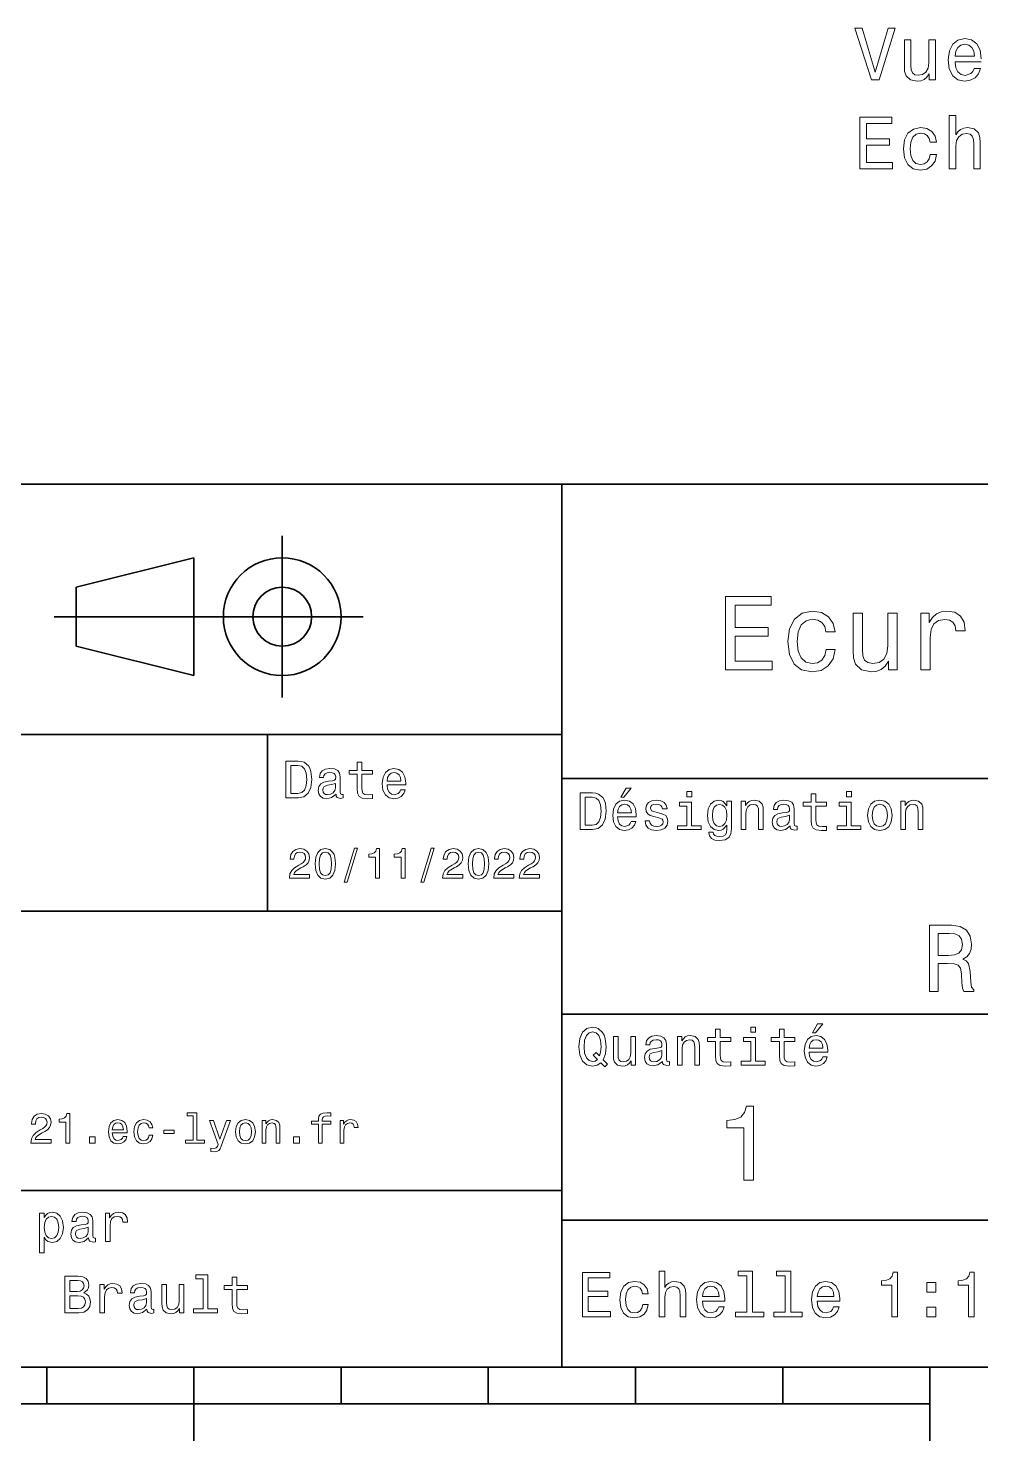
# Model space of a CAD drawing. Extents: x 0 to 420, y 0 to 297.
# Drawn here: x 248.7 to 313.5, y 5 to 101 of the extents above; entities that cross this region are included whole.
import ezdxf

# ---------------------------------------------------------------- set-up
doc = ezdxf.new("R2010")
doc.units = 0

msp = doc.modelspace()

# ---------------------------------------------------------------- linework, layer by layer
at = {"color": 7, "lineweight": 35}
for p, q in [((220, 70), (410, 70)), ((285, 10), (285, 70)), ((250.5, 61), (271.5, 61)), ((220, 53), (285, 53)), ((285, 50), (410, 50)), ((220, 41), (285, 41)), ((285, 34), (410, 34)), ((220, 22), (285, 22)), ((285, 20), (410, 20)), ((10, 10), (410, 10)), ((220, 10), (410, 10)), ((110, 7.5), (310, 7.5))]:
    msp.add_line(p, q, dxfattribs=at)
at = {"color": 7, "lineweight": 35, "ltscale": 0.275}
msp.add_line((266, 55.5), (266, 66.5), dxfattribs=at)
at = {"color": 7, "lineweight": 35, "ltscale": 0.206155}
for p, q in [((252, 63), (260, 65)), ((260, 57), (252, 59))]:
    msp.add_line(p, q, dxfattribs=at)
at = {"color": 7, "lineweight": 35, "ltscale": 0.2}
msp.add_line((260, 65), (260, 57), dxfattribs=at)
at = {"color": 7, "lineweight": 35, "ltscale": 0.1}
msp.add_line((252, 59), (252, 63), dxfattribs=at)
at = {"color": 7, "lineweight": 35, "ltscale": 0.3}
msp.add_line((265, 41), (265, 53), dxfattribs=at)
at = {"color": 7, "lineweight": 35, "ltscale": 0.0625}
for p, q in [((250, 10), (250, 7.5)), ((270, 10), (270, 7.5)), ((280, 10), (280, 7.5)), ((290, 10), (290, 7.5)), ((300, 10), (300, 7.5))]:
    msp.add_line(p, q, dxfattribs=at)
at = {"color": 7, "lineweight": 35, "ltscale": 0.125}
for p, q in [((260, 10), (260, 5)), ((310, 10), (310, 5))]:
    msp.add_line(p, q, dxfattribs=at)
at = {"color": 7, "lineweight": 13}
for points in [[(307.171234, 100.991592), (306.293701, 98.011047), (305.390961, 100.991592), (304.911865, 100.991592), (306.041534, 97.486549), (306.545868, 97.486549), (307.65033, 100.991592)], [(310.373688, 100.194763), (309.929871, 100.194763), (309.929871, 98.631363), (309.879456, 98.26825), (309.733185, 98.006004), (309.506256, 97.84462), (309.208679, 97.794189), (308.971649, 97.834534), (308.820374, 97.955566), (308.734619, 98.162338), (308.714447, 98.454849), (308.714447, 100.194763), (308.27066, 100.194763), (308.27066, 98.414505), (308.285797, 98.056435), (308.381592, 97.758881), (308.674103, 97.486549), (309.143127, 97.390732), (309.395294, 97.426033), (309.612152, 97.516808), (309.798737, 97.673149), (309.950043, 97.900093), (309.950043, 97.486549), (310.373688, 97.486549)], [(311.710144, 99.085251), (311.765625, 99.433235), (311.901764, 99.690437), (312.108551, 99.846779), (312.38089, 99.902252), (312.648163, 99.846779), (312.85495, 99.690437), (312.981018, 99.433235), (313.026428, 99.085251)], [(311.321808, 91.43972), (311.765625, 91.43972), (311.765625, 93.00312), (311.811005, 93.361191), (311.957245, 93.623436), (312.184204, 93.784821), (312.486786, 93.845337), (312.728851, 93.794907), (312.880157, 93.658737), (312.955811, 93.431793), (312.981018, 93.129204), (312.981018, 91.43972), (313.424835, 91.43972), (313.424835, 93.219978), (313.404663, 93.578049), (313.313873, 93.875603), (313.016327, 94.147934), (312.552368, 94.243752), (312.300201, 94.20845), (312.083344, 94.112633), (311.901764, 93.961334), (311.765625, 93.754562), (311.765625, 95.06076), (311.321808, 95.06076)], [(305.234619, 91.43972), (307.453644, 91.43972), (307.453644, 91.86335), (305.698608, 91.86335), (305.698608, 93.048508), (307.261993, 93.048508), (307.261993, 93.467094), (305.698608, 93.467094), (305.698608, 94.51609), (307.4133, 94.51609), (307.4133, 94.93972), (305.234619, 94.93972)], [(310.010559, 93.250237), (310.449341, 93.250237), (310.358551, 93.653694), (310.141693, 93.97142), (309.803802, 94.168106), (309.365021, 94.243752), (308.88089, 94.142891), (308.512726, 93.860466), (308.280731, 93.401535), (308.200043, 92.786263), (308.275696, 92.176033), (308.502655, 91.722137), (308.860718, 91.43972), (309.349915, 91.343903), (309.78363, 91.419548), (310.121521, 91.631363), (310.353516, 91.964218), (310.454376, 92.40802), (310.030731, 92.40802), (309.955078, 92.125603), (309.813873, 91.91378), (309.612152, 91.782661), (309.365021, 91.742317), (309.057404, 91.807877), (308.83548, 92.009605), (308.699341, 92.337418), (308.653931, 92.801392), (308.699341, 93.25528), (308.840546, 93.583092), (309.067474, 93.784821), (309.365021, 93.855423), (309.627289, 93.810036), (309.823975, 93.694046), (309.955078, 93.502403)], [(296.109497, 57.381123), (299.279541, 57.381123), (299.279541, 57.986309), (296.772339, 57.986309), (296.772339, 59.679394), (299.005768, 59.679394), (299.005768, 60.277374), (296.772339, 60.277374), (296.772339, 61.775936), (299.221893, 61.775936), (299.221893, 62.381123), (296.109497, 62.381123)], [(302.932281, 59.967579), (303.559082, 59.967579), (303.429382, 60.543945), (303.119598, 60.997837), (302.636871, 61.278816), (302.010071, 61.386887), (301.318451, 61.242794), (300.792511, 60.839336), (300.46109, 60.183716), (300.345825, 59.304752), (300.453888, 58.432995), (300.778107, 57.78458), (301.289612, 57.381123), (301.988464, 57.244236), (302.608063, 57.352303), (303.09079, 57.6549), (303.42218, 58.130402), (303.566284, 58.764408), (302.96109, 58.764408), (302.853027, 58.36095), (302.651306, 58.058357), (302.363098, 57.871037), (302.010071, 57.8134), (301.570618, 57.907059), (301.253601, 58.195244), (301.059082, 58.663544), (300.994232, 59.326366), (301.059082, 59.974781), (301.260803, 60.443081), (301.585022, 60.731266), (302.010071, 60.83213), (302.384735, 60.767288), (302.66571, 60.601585), (302.853027, 60.327808)], [(307.788177, 61.25), (307.154175, 61.25), (307.154175, 59.016571), (307.082123, 58.497837), (306.873199, 58.123196), (306.548981, 57.892651), (306.123901, 57.820602), (305.785309, 57.878242), (305.569153, 58.051151), (305.446686, 58.346542), (305.417877, 58.764408), (305.417877, 61.25), (304.783875, 61.25), (304.783875, 58.706772), (304.805481, 58.195244), (304.942352, 57.770172), (305.360229, 57.381123), (306.030243, 57.244236), (306.390503, 57.294666), (306.700287, 57.424351), (306.966858, 57.647694), (307.182983, 57.971901), (307.182983, 57.381123), (307.788177, 57.381123)], [(309.380402, 57.381123), (310.014404, 57.381123), (310.014404, 59.592937), (310.079254, 60.12608), (310.273773, 60.507923), (310.59079, 60.738472), (311.015839, 60.817722), (311.332855, 60.767288), (311.570618, 60.623199), (311.714691, 60.378242), (311.765137, 60.046829), (312.406342, 60.046829), (312.319885, 60.630402), (312.082123, 61.048271), (311.685883, 61.30043), (311.145538, 61.386887), (310.778107, 61.32925), (310.46109, 61.185158), (310.180115, 60.940201), (309.956757, 60.608788), (309.956757, 61.25), (309.380402, 61.25)], [(267.080688, 51.190563), (266.248566, 51.190563), (266.248566, 48.690563), (267.080688, 48.690563), (267.473328, 48.769814), (267.765137, 49.011169), (267.945251, 49.40382), (268.010101, 49.940563), (267.952454, 50.488113), (267.880402, 50.70425), (267.779541, 50.877163), (267.487762, 51.111313), (267.296844, 51.168949)], [(267.055481, 50.891571), (267.329254, 50.837536), (267.516571, 50.671829), (267.628235, 50.376442), (267.664276, 49.940563), (267.624634, 49.519093), (267.51297, 49.223705), (267.322052, 49.047192), (267.055481, 48.989555), (266.583588, 48.989555), (266.583588, 50.891571)], [(271.100861, 50.289986), (271.100861, 49.320965), (271.122467, 49.007565), (271.223328, 48.791428), (271.425079, 48.665348), (271.767303, 48.62212), (272.141937, 48.640129), (272.141937, 48.913906), (271.868164, 48.892292), (271.619598, 48.921112), (271.486298, 49.011169), (271.42868, 49.162464), (271.417877, 49.375), (271.417877, 50.289986), (272.141937, 50.289986), (272.141937, 50.560158), (271.417877, 50.560158), (271.417877, 51.125721), (271.100861, 51.125721), (271.100861, 50.560158), (270.553314, 50.560158), (270.553314, 50.289986)], [(269.656342, 48.942726), (269.656342, 48.931919), (269.674347, 48.809441), (269.728394, 48.722984), (269.955322, 48.654541), (270.131836, 48.683357), (270.131836, 48.928314), (270.056183, 48.917507), (269.955322, 48.96434), (269.937317, 49.108429), (269.937317, 50.109871), (269.894104, 50.365635), (269.768005, 50.54575), (269.548279, 50.65382), (269.238464, 50.693443), (268.935883, 50.650219), (268.712524, 50.52774), (268.572052, 50.336815), (268.525208, 50.084656), (268.525208, 50.063042), (268.809784, 50.063042), (268.835022, 50.21434), (268.914276, 50.322407), (269.043945, 50.387249), (269.227661, 50.412464), (269.404175, 50.394455), (269.530273, 50.34042), (269.605896, 50.246758), (269.631134, 50.117077), (269.61673, 49.965778), (269.559082, 49.890129), (269.414978, 49.854107), (269.144806, 49.825291), (268.835022, 49.760448), (268.615265, 49.645176), (268.485596, 49.465057), (268.445953, 49.19849), (268.481995, 48.960735), (268.593658, 48.784222), (268.773773, 48.67255), (269.022339, 48.632927), (269.357361, 48.708576)], [(273.121765, 49.565922), (274.389771, 49.565922), (274.393372, 49.713619), (274.335724, 50.127884), (274.177246, 50.437683), (273.925079, 50.625), (273.590057, 50.693443), (273.262238, 50.621399), (273.010101, 50.41967), (272.847992, 50.091862), (272.790344, 49.659584), (272.844391, 49.216499), (273.00647, 48.892292), (273.255035, 48.690563), (273.579254, 48.62212), (273.860229, 48.668949), (274.09079, 48.791428), (274.260101, 48.98595), (274.357361, 49.245319), (274.043945, 49.245319), (273.979095, 49.101227), (273.885437, 48.993156), (273.618866, 48.9067), (273.413544, 48.946327), (273.258636, 49.072407), (273.157776, 49.27774), (273.121765, 49.555115)], [(273.121765, 49.832493), (273.161377, 50.081055), (273.258636, 50.264771), (273.406342, 50.376442), (273.600861, 50.416069), (273.791779, 50.376442), (273.939484, 50.264771), (274.029541, 50.081055), (274.061951, 49.832493)], [(269.620331, 49.367798), (269.577087, 49.180477), (269.461823, 49.036385), (269.28891, 48.942726), (269.076355, 48.910305), (268.939484, 48.928314), (268.842224, 48.98595), (268.780975, 49.086815), (268.76297, 49.227306), (268.777374, 49.353386), (268.835022, 49.443443), (269.065552, 49.544312), (269.357361, 49.587536), (269.620331, 49.673992)], [(287.080688, 49.030979), (286.248566, 49.030979), (286.248566, 46.530979), (287.080688, 46.530979), (287.473328, 46.610229), (287.765137, 46.851585), (287.945251, 47.244236), (288.010101, 47.780979), (287.952454, 48.328529), (287.880402, 48.544666), (287.779541, 48.717579), (287.487762, 48.951729), (287.296844, 49.009365)], [(289.004333, 48.728386), (289.216858, 48.728386), (289.71759, 49.340778), (289.364563, 49.340778)], [(293.824219, 49.117435), (293.489197, 49.117435), (293.489197, 48.757202), (293.824219, 48.757202)], [(301.943817, 48.130402), (301.943817, 47.161381), (301.965424, 46.84798), (302.066284, 46.631844), (302.268005, 46.505764), (302.610229, 46.462536), (302.984863, 46.480545), (302.984863, 46.754322), (302.71109, 46.732708), (302.462524, 46.761528), (302.329254, 46.851585), (302.271606, 47.00288), (302.260803, 47.215416), (302.260803, 48.130402), (302.984863, 48.130402), (302.984863, 48.400574), (302.260803, 48.400574), (302.260803, 48.966137), (301.943817, 48.966137), (301.943817, 48.400574), (301.39624, 48.400574), (301.39624, 48.130402)], [(304.667145, 49.117435), (304.332123, 49.117435), (304.332123, 48.757202), (304.667145, 48.757202)], [(287.055481, 48.731987), (287.329254, 48.677952), (287.516571, 48.512245), (287.628235, 48.216858), (287.664276, 47.780979), (287.624634, 47.359509), (287.51297, 47.064121), (287.322052, 46.887608), (287.055481, 46.829971), (286.583588, 46.829971), (286.583588, 48.731987)], [(288.784576, 47.406338), (290.052582, 47.406338), (290.056183, 47.554035), (289.998566, 47.9683), (289.840057, 48.278099), (289.587891, 48.465416), (289.252869, 48.533859), (288.925079, 48.461815), (288.672913, 48.260086), (288.510803, 47.932278), (288.453156, 47.5), (288.507202, 47.056915), (288.669312, 46.732708), (288.917877, 46.530979), (289.242065, 46.462536), (289.523041, 46.509365), (289.753601, 46.631844), (289.922913, 46.826366), (290.020172, 47.085735), (289.706787, 47.085735), (289.641937, 46.941643), (289.548279, 46.833572), (289.281708, 46.747116), (289.076355, 46.786743), (288.921478, 46.912823), (288.820618, 47.118156), (288.784576, 47.395531)], [(288.784576, 47.672909), (288.824219, 47.921471), (288.921478, 48.105186), (289.069153, 48.216858), (289.263702, 48.256485), (289.45462, 48.216858), (289.602295, 48.105186), (289.692352, 47.921471), (289.724792, 47.672909)], [(291.623199, 47.658501), (291.317017, 47.730545), (291.090057, 47.8134), (291.014404, 47.982708), (291.036011, 48.101585), (291.111664, 48.188038), (291.234161, 48.242073), (291.410675, 48.263687), (291.579956, 48.242073), (291.713257, 48.177231), (291.799713, 48.079971), (291.835724, 47.950287), (292.145538, 47.950287), (292.145538, 47.957493), (292.091492, 48.191643), (291.943817, 48.375359), (291.713257, 48.490635), (291.410675, 48.533859), (291.104462, 48.490635), (290.881134, 48.371758), (290.740631, 48.195244), (290.697418, 47.971901), (290.729828, 47.755764), (290.830688, 47.604465), (290.996399, 47.496399), (291.237762, 47.42075), (291.59079, 47.334293), (291.806915, 47.244236), (291.864563, 47.172188), (291.886169, 47.064121), (291.85376, 46.930836), (291.767303, 46.829971), (291.626801, 46.765129), (291.439484, 46.743515), (291.241364, 46.765129), (291.09726, 46.840778), (291, 46.963257), (290.960388, 47.132565), (290.654175, 47.132565), (290.70462, 46.844379), (290.852295, 46.635445), (291.086456, 46.509365), (291.410675, 46.462536), (291.749268, 46.509365), (291.997833, 46.635445), (292.149139, 46.837173), (292.203156, 47.100143), (292.163544, 47.327087), (292.05188, 47.481987), (291.868164, 47.582851)], [(293.813416, 46.79755), (293.813416, 48.400574), (292.999268, 48.400574), (292.999268, 48.130402), (293.496399, 48.130402), (293.496399, 46.79755), (292.847992, 46.79755), (292.847992, 46.530979), (294.469025, 46.530979), (294.469025, 46.79755)], [(296.518738, 46.617435), (296.518738, 48.465416), (296.216125, 48.465416), (296.216125, 48.152016), (295.96759, 48.4366), (295.816284, 48.508644), (295.646973, 48.533859), (295.34079, 48.461815), (295.103027, 48.260086), (294.94812, 47.935879), (294.894104, 47.5), (294.94812, 47.060516), (295.103027, 46.736309), (295.34079, 46.530979), (295.646973, 46.462536), (295.819885, 46.487751), (295.963989, 46.552593), (296.216125, 46.826366), (296.216125, 46.552593), (296.187317, 46.336456), (296.108063, 46.181557), (295.956787, 46.091499), (295.729828, 46.059078), (295.531708, 46.080692), (295.391205, 46.134727), (295.30835, 46.228386), (295.283142, 46.354465), (294.976959, 46.354465), (294.976959, 46.340057), (295.023773, 46.109509), (295.167877, 45.9366), (295.398407, 45.824928), (295.711823, 45.785301), (296.086456, 45.839336), (296.335022, 45.990635), (296.475494, 46.253601)], [(295.221893, 47.5), (295.254333, 47.820606), (295.351593, 48.058357), (295.502869, 48.198845), (295.70462, 48.249279), (295.917145, 48.198845), (296.075653, 48.058357), (296.172913, 47.820606), (296.208923, 47.5), (296.172913, 47.172188), (296.075653, 46.938038), (295.917145, 46.793949), (295.70462, 46.747116), (295.502869, 46.793949), (295.351593, 46.938038), (295.254333, 47.175793)], [(297.181549, 46.530979), (297.498566, 46.530979), (297.498566, 47.647694), (297.530975, 47.903458), (297.635437, 48.090778), (297.797546, 48.206051), (298.013702, 48.249279), (298.186584, 48.213257), (298.294678, 48.115993), (298.348694, 47.953888), (298.366699, 47.737751), (298.366699, 46.530979), (298.683716, 46.530979), (298.683716, 47.802593), (298.669312, 48.058357), (298.604462, 48.270893), (298.391937, 48.465416), (298.060516, 48.533859), (297.876801, 48.508644), (297.721893, 48.440201), (297.588623, 48.324928), (297.484161, 48.170029), (297.484161, 48.465416), (297.181549, 48.465416)], [(300.499268, 46.783142), (300.499268, 46.772335), (300.517303, 46.649857), (300.57132, 46.5634), (300.798279, 46.494957), (300.974792, 46.523773), (300.974792, 46.76873), (300.899139, 46.757923), (300.798279, 46.804756), (300.780273, 46.948845), (300.780273, 47.950287), (300.73703, 48.206051), (300.610962, 48.386166), (300.391205, 48.494236), (300.081421, 48.533859), (299.778809, 48.490635), (299.555481, 48.368156), (299.414978, 48.177231), (299.368164, 47.925072), (299.368164, 47.903458), (299.65274, 47.903458), (299.677948, 48.054756), (299.757202, 48.162823), (299.886902, 48.227665), (300.070618, 48.25288), (300.247131, 48.234871), (300.373199, 48.180836), (300.448853, 48.087173), (300.47406, 47.957493), (300.459656, 47.806194), (300.402008, 47.730545), (300.257935, 47.694523), (299.987762, 47.665707), (299.677948, 47.600864), (299.458221, 47.485592), (299.328522, 47.305473), (299.28891, 47.038906), (299.324921, 46.801151), (299.436584, 46.624638), (299.616699, 46.512966), (299.865265, 46.473343), (300.200287, 46.548992)], [(304.656342, 46.79755), (304.656342, 48.400574), (303.842224, 48.400574), (303.842224, 48.130402), (304.339325, 48.130402), (304.339325, 46.79755), (303.690918, 46.79755), (303.690918, 46.530979), (305.311951, 46.530979), (305.311951, 46.79755)], [(305.762238, 47.496399), (305.819885, 47.056915), (305.985596, 46.732708), (306.248566, 46.530979), (306.601593, 46.462536), (306.951019, 46.530979), (307.213989, 46.729107), (307.3797, 47.053314), (307.440918, 47.496399), (307.3797, 47.935879), (307.213989, 48.263687), (306.951019, 48.461815), (306.601593, 48.533859), (306.248566, 48.461815), (305.985596, 48.260086), (305.819885, 47.935879)], [(306.086456, 47.5), (306.118866, 47.824207), (306.219727, 48.058357), (306.381836, 48.20245), (306.601593, 48.25288), (306.817719, 48.20245), (306.979828, 48.061958), (307.080688, 47.824207), (307.11673, 47.5), (307.080688, 47.172188), (306.979828, 46.934437), (306.817719, 46.790344), (306.601593, 46.743515), (306.381836, 46.790344), (306.219727, 46.934437), (306.118866, 47.172188)], [(308.024506, 46.530979), (308.341492, 46.530979), (308.341492, 47.647694), (308.373932, 47.903458), (308.478394, 48.090778), (308.640503, 48.206051), (308.856628, 48.249279), (309.029541, 48.213257), (309.137604, 48.115993), (309.19165, 47.953888), (309.209656, 47.737751), (309.209656, 46.530979), (309.526672, 46.530979), (309.526672, 47.802593), (309.512238, 48.058357), (309.447418, 48.270893), (309.234863, 48.465416), (308.903473, 48.533859), (308.719727, 48.508644), (308.56485, 48.440201), (308.431549, 48.324928), (308.327087, 48.170029), (308.327087, 48.465416), (308.024506, 48.465416)], [(300.463257, 47.208214), (300.420044, 47.020893), (300.304749, 46.876801), (300.131836, 46.783142), (299.919312, 46.750721), (299.78241, 46.76873), (299.68515, 46.826366), (299.623932, 46.927231), (299.605896, 47.067722), (299.620331, 47.193802), (299.677948, 47.283859), (299.908508, 47.384727), (300.200287, 47.427952), (300.463257, 47.514408)], [(266.489929, 43.224785), (267.864563, 43.224785), (267.864563, 43.472622), (266.778107, 43.472622), (266.838623, 43.60807), (266.942383, 43.720463), (267.262238, 43.925072), (267.432281, 44.011528), (267.622498, 44.135448), (267.757935, 44.279541), (267.835754, 44.44957), (267.864563, 44.642651), (267.815552, 44.884727), (267.680115, 45.074928), (267.472626, 45.195965), (267.20462, 45.239193), (266.927948, 45.190201), (266.71759, 45.054756), (266.582123, 44.838619), (266.536041, 44.553314), (266.536041, 44.51297), (266.798279, 44.51297), (266.798279, 44.536022), (266.824219, 44.731991), (266.902008, 44.876083), (267.02594, 44.9683), (267.190216, 45), (267.357361, 44.971184), (267.481262, 44.899136), (267.561951, 44.786743), (267.59079, 44.645535), (267.570618, 44.51297), (267.515869, 44.400578), (267.423645, 44.302593), (267.296844, 44.216141), (267.126801, 44.12392), (266.844391, 43.945248), (266.645538, 43.755043), (266.527374, 43.524498), (266.489929, 43.233429)], [(268.233429, 44.201729), (268.276672, 43.749279), (268.412109, 43.426514), (268.628235, 43.230549), (268.927948, 43.167149), (269.224792, 43.230549), (269.440918, 43.426514), (269.573486, 43.749279), (269.619598, 44.201729), (269.573486, 44.651299), (269.518738, 44.829971), (269.440918, 44.976948), (269.224792, 45.172913), (268.927948, 45.239193), (268.628235, 45.172913), (268.412109, 44.974064), (268.276672, 44.651299)], [(270.213257, 42.956772), (270.412109, 42.956772), (271.109528, 45.279541), (270.907776, 45.279541)], [(272.345825, 43.224785), (272.608063, 43.224785), (272.608063, 45.239193), (272.412109, 45.239193), (272.360229, 45.0634), (272.2565, 44.945248), (272.097992, 44.876083), (271.878967, 44.853027), (271.878967, 44.648415), (272.345825, 44.648415)], [(274.080688, 43.224785), (274.342957, 43.224785), (274.342957, 45.239193), (274.146973, 45.239193), (274.095093, 45.0634), (273.991364, 44.945248), (273.832855, 44.876083), (273.613831, 44.853027), (273.613831, 44.648415), (274.080688, 44.648415)], [(275.417877, 42.956772), (275.61673, 42.956772), (276.314117, 45.279541), (276.112396, 45.279541)], [(276.899139, 43.224785), (278.273773, 43.224785), (278.273773, 43.472622), (277.187317, 43.472622), (277.247833, 43.60807), (277.351593, 43.720463), (277.671478, 43.925072), (277.841492, 44.011528), (278.031708, 44.135448), (278.167145, 44.279541), (278.244965, 44.44957), (278.273773, 44.642651), (278.224792, 44.884727), (278.089355, 45.074928), (277.881836, 45.195965), (277.613831, 45.239193), (277.337189, 45.190201), (277.126801, 45.054756), (276.991364, 44.838619), (276.945251, 44.553314), (276.945251, 44.51297), (277.207489, 44.51297), (277.207489, 44.536022), (277.233429, 44.731991), (277.311249, 44.876083), (277.43515, 44.9683), (277.599426, 45), (277.766571, 44.971184), (277.890503, 44.899136), (277.971191, 44.786743), (278, 44.645535), (277.979828, 44.51297), (277.925079, 44.400578), (277.832855, 44.302593), (277.706055, 44.216141), (277.536041, 44.12392), (277.253601, 43.945248), (277.054749, 43.755043), (276.936615, 43.524498), (276.899139, 43.233429)], [(278.64267, 44.201729), (278.685883, 43.749279), (278.82132, 43.426514), (279.037476, 43.230549), (279.337189, 43.167149), (279.634003, 43.230549), (279.850159, 43.426514), (279.982727, 43.749279), (280.028809, 44.201729), (279.982727, 44.651299), (279.927948, 44.829971), (279.850159, 44.976948), (279.634003, 45.172913), (279.337189, 45.239193), (279.037476, 45.172913), (278.82132, 44.974064), (278.685883, 44.651299)], [(280.368866, 43.224785), (281.74353, 43.224785), (281.74353, 43.472622), (280.657074, 43.472622), (280.71759, 43.60807), (280.82132, 43.720463), (281.141205, 43.925072), (281.311249, 44.011528), (281.501434, 44.135448), (281.636902, 44.279541), (281.714691, 44.44957), (281.74353, 44.642651), (281.694519, 44.884727), (281.559082, 45.074928), (281.351593, 45.195965), (281.083588, 45.239193), (280.806915, 45.190201), (280.596558, 45.054756), (280.46109, 44.838619), (280.414978, 44.553314), (280.414978, 44.51297), (280.677246, 44.51297), (280.677246, 44.536022), (280.703186, 44.731991), (280.780975, 44.876083), (280.904907, 44.9683), (281.069153, 45), (281.236328, 44.971184), (281.360229, 44.899136), (281.440918, 44.786743), (281.469757, 44.645535), (281.449585, 44.51297), (281.394806, 44.400578), (281.302612, 44.302593), (281.175781, 44.216141), (281.005768, 44.12392), (280.723358, 43.945248), (280.524506, 43.755043), (280.406342, 43.524498), (280.368866, 43.233429)], [(282.10376, 43.224785), (283.478394, 43.224785), (283.478394, 43.472622), (282.391937, 43.472622), (282.452454, 43.60807), (282.556213, 43.720463), (282.876099, 43.925072), (283.046112, 44.011528), (283.236328, 44.135448), (283.371765, 44.279541), (283.449585, 44.44957), (283.478394, 44.642651), (283.429382, 44.884727), (283.293945, 45.074928), (283.086456, 45.195965), (282.818451, 45.239193), (282.541779, 45.190201), (282.331421, 45.054756), (282.195984, 44.838619), (282.149872, 44.553314), (282.149872, 44.51297), (282.412109, 44.51297), (282.412109, 44.536022), (282.438049, 44.731991), (282.515869, 44.876083), (282.639771, 44.9683), (282.804047, 45), (282.971191, 44.971184), (283.095093, 44.899136), (283.175781, 44.786743), (283.20462, 44.645535), (283.184448, 44.51297), (283.1297, 44.400578), (283.037476, 44.302593), (282.910675, 44.216141), (282.740631, 44.12392), (282.458221, 43.945248), (282.259369, 43.755043), (282.141205, 43.524498), (282.10376, 43.233429)], [(268.510101, 44.201729), (268.533142, 44.550434), (268.605194, 44.801155), (268.734863, 44.948128), (268.927948, 45), (269.118164, 44.948128), (269.247833, 44.801155), (269.319885, 44.550434), (269.342957, 44.201729), (269.319885, 43.850143), (269.247833, 43.599426), (269.118164, 43.45245), (268.927948, 43.403458), (268.734863, 43.45245), (268.605194, 43.599426), (268.533142, 43.850143)], [(278.919312, 44.201729), (278.942383, 44.550434), (279.014404, 44.801155), (279.144104, 44.948128), (279.337189, 45), (279.527374, 44.948128), (279.657074, 44.801155), (279.729126, 44.550434), (279.752167, 44.201729), (279.729126, 43.850143), (279.657074, 43.599426), (279.527374, 43.45245), (279.337189, 43.403458), (279.144104, 43.45245), (279.014404, 43.599426), (278.942383, 43.850143)], [(309.971191, 35.530258), (310.574219, 35.530258), (310.574219, 37.430115), (311.190216, 37.430115), (311.644104, 37.41066), (311.929413, 37.319885), (312.085022, 37.105907), (312.149872, 36.723343), (312.182281, 36.139767), (312.221191, 35.757202), (312.299011, 35.530258), (312.979828, 35.530258), (312.979828, 35.653458), (312.830688, 35.835014), (312.778839, 36.172188), (312.733429, 36.898415), (312.623199, 37.4366), (312.47406, 37.605186), (312.240631, 37.728386), (312.5, 37.890488), (312.681549, 38.117435), (312.798279, 38.402737), (312.837189, 38.746395), (312.746399, 39.291065), (312.48703, 39.699566), (312.059082, 39.945965), (311.475525, 40.030258), (309.971191, 40.030258)], [(311.306915, 39.479107), (311.702454, 39.440201), (311.981262, 39.317001), (312.156342, 39.090057), (312.214691, 38.733429), (312.149872, 38.357346), (311.974792, 38.130402), (311.676514, 38.013687), (311.268005, 37.981266), (310.574219, 37.981266), (310.574219, 39.479107)], [(287.642639, 30.685879), (287.916412, 30.401297), (288.107361, 30.592218), (287.811951, 30.894812), (287.963257, 31.305475), (288.010101, 31.780979), (287.94165, 32.339336), (287.862396, 32.56628), (287.757935, 32.753601), (287.462524, 33.009365), (287.28241, 33.074207), (287.08429, 33.099422), (286.702454, 33.009365), (286.410675, 32.757202), (286.223358, 32.342937), (286.158508, 31.780979), (286.223358, 31.219019), (286.407074, 30.804754), (286.698853, 30.54899), (287.08429, 30.462536), (287.397705, 30.520172)], [(287.41571, 30.916426), (287.260803, 30.801151), (287.08429, 30.765129), (286.850159, 30.829971), (286.666412, 31.024494), (286.543945, 31.341497), (286.504333, 31.780979), (286.543945, 32.216858), (286.662811, 32.537464), (286.846527, 32.731987), (287.08429, 32.80043), (287.318451, 32.731987), (287.502167, 32.533859), (287.621033, 32.213257), (287.664276, 31.780979), (287.631836, 31.40634), (287.563416, 31.150576), (287.329254, 31.395533), (287.134735, 31.211815)], [(295.438049, 32.130402), (295.438049, 31.161383), (295.459656, 30.847982), (295.560516, 30.631844), (295.762238, 30.505762), (296.104462, 30.462536), (296.479095, 30.480547), (296.479095, 30.754322), (296.205322, 30.732708), (295.956787, 30.761526), (295.823486, 30.851583), (295.765839, 31.002882), (295.755035, 31.215418), (295.755035, 32.130402), (296.479095, 32.130402), (296.479095, 32.400574), (295.755035, 32.400574), (295.755035, 32.966137), (295.438049, 32.966137), (295.438049, 32.400574), (294.890503, 32.400574), (294.890503, 32.130402)], [(298.161377, 33.117435), (297.826355, 33.117435), (297.826355, 32.757202), (298.161377, 32.757202)], [(299.775208, 32.130402), (299.775208, 31.161383), (299.796814, 30.847982), (299.897705, 30.631844), (300.099426, 30.505762), (300.44165, 30.462536), (300.816284, 30.480547), (300.816284, 30.754322), (300.542511, 30.732708), (300.293945, 30.761526), (300.160675, 30.851583), (300.103027, 31.002882), (300.092224, 31.215418), (300.092224, 32.130402), (300.816284, 32.130402), (300.816284, 32.400574), (300.092224, 32.400574), (300.092224, 32.966137), (299.775208, 32.966137), (299.775208, 32.400574), (299.227661, 32.400574), (299.227661, 32.130402)], [(302.015839, 32.728386), (302.228394, 32.728386), (302.729095, 33.340778), (302.376068, 33.340778)], [(289.998566, 32.465416), (289.681549, 32.465416), (289.681549, 31.348703), (289.645538, 31.089336), (289.541077, 30.902016), (289.378967, 30.786743), (289.166412, 30.750719), (288.997131, 30.779539), (288.889038, 30.865993), (288.82782, 31.013687), (288.813416, 31.222622), (288.813416, 32.465416), (288.496399, 32.465416), (288.496399, 31.193804), (288.507202, 30.93804), (288.575653, 30.725504), (288.784576, 30.530979), (289.119598, 30.462536), (289.299713, 30.487751), (289.45462, 30.552593), (289.587891, 30.664265), (289.695953, 30.826368), (289.695953, 30.530979), (289.998566, 30.530979)], [(291.824921, 30.78314), (291.824921, 30.772333), (291.842926, 30.649855), (291.896973, 30.5634), (292.123932, 30.494957), (292.300446, 30.523775), (292.300446, 30.768732), (292.224792, 30.757925), (292.123932, 30.804754), (292.105896, 30.948847), (292.105896, 31.950287), (292.062683, 32.206051), (291.936584, 32.386166), (291.716858, 32.494236), (291.407074, 32.533859), (291.104462, 32.490635), (290.881134, 32.368156), (290.740631, 32.177231), (290.693817, 31.925072), (290.693817, 31.903458), (290.978394, 31.903458), (291.003601, 32.054756), (291.082855, 32.162823), (291.212524, 32.227665), (291.39624, 32.25288), (291.572754, 32.234871), (291.698853, 32.180836), (291.774506, 32.087173), (291.799713, 31.957493), (291.785309, 31.806194), (291.727661, 31.730547), (291.583588, 31.694523), (291.313416, 31.665705), (291.003601, 31.600864), (290.783875, 31.48559), (290.654175, 31.305475), (290.614563, 31.038904), (290.650574, 30.801151), (290.762238, 30.62464), (290.942352, 30.512968), (291.190918, 30.473343), (291.52594, 30.54899)], [(292.844391, 30.530979), (293.161377, 30.530979), (293.161377, 31.647694), (293.193817, 31.903458), (293.298279, 32.090778), (293.460388, 32.206051), (293.676514, 32.249279), (293.849426, 32.213257), (293.957489, 32.115993), (294.011536, 31.95389), (294.029541, 31.737751), (294.029541, 30.530979), (294.346558, 30.530979), (294.346558, 31.802593), (294.332123, 32.058357), (294.267303, 32.270893), (294.054749, 32.465416), (293.723358, 32.533859), (293.539612, 32.508644), (293.384735, 32.440201), (293.251434, 32.324928), (293.146973, 32.170029), (293.146973, 32.465416), (292.844391, 32.465416)], [(298.150574, 30.79755), (298.150574, 32.400574), (297.336456, 32.400574), (297.336456, 32.130402), (297.833588, 32.130402), (297.833588, 30.79755), (297.18515, 30.79755), (297.18515, 30.530979), (298.806183, 30.530979), (298.806183, 30.79755)], [(301.796112, 31.40634), (303.064117, 31.40634), (303.067719, 31.554033), (303.010071, 31.9683), (302.851593, 32.278099), (302.599426, 32.465416), (302.264404, 32.533859), (301.936584, 32.461815), (301.684448, 32.260086), (301.522339, 31.932276), (301.464691, 31.5), (301.518738, 31.056915), (301.680847, 30.732708), (301.929382, 30.530979), (302.253601, 30.462536), (302.534576, 30.509365), (302.765137, 30.631844), (302.934448, 30.826368), (303.031708, 31.085733), (302.718292, 31.085733), (302.653442, 30.941643), (302.559784, 30.833572), (302.293213, 30.747118), (302.087891, 30.786743), (301.932983, 30.912823), (301.832123, 31.118155), (301.796112, 31.395533)], [(301.796112, 31.672911), (301.835724, 31.921469), (301.932983, 32.105186), (302.080688, 32.216858), (302.275208, 32.256485), (302.466125, 32.216858), (302.613831, 32.105186), (302.703888, 31.921469), (302.736298, 31.672911)], [(291.78891, 31.208212), (291.745667, 31.020893), (291.630402, 30.876801), (291.457489, 30.78314), (291.244965, 30.750719), (291.108063, 30.768732), (291.010803, 30.826368), (290.949554, 30.927233), (290.931549, 31.067722), (290.945953, 31.193804), (291.003601, 31.283861), (291.234161, 31.384726), (291.52594, 31.427954), (291.78891, 31.514408)], [(248.922195, 25.224785), (250.296829, 25.224785), (250.296829, 25.472624), (249.210373, 25.472624), (249.270889, 25.60807), (249.374634, 25.720463), (249.694519, 25.925074), (249.864563, 26.011528), (250.054749, 26.135448), (250.190201, 26.279539), (250.268005, 26.449568), (250.296829, 26.642653), (250.247833, 26.884727), (250.112396, 27.074928), (249.904907, 27.195967), (249.636887, 27.239193), (249.360229, 27.190203), (249.149857, 27.054756), (249.014404, 26.838617), (248.968307, 26.553314), (248.968307, 26.51297), (249.230545, 26.51297), (249.230545, 26.536024), (249.256485, 26.731989), (249.33429, 26.876081), (249.458221, 26.9683), (249.622482, 27), (249.789627, 26.971182), (249.913544, 26.899136), (249.994232, 26.786745), (250.023056, 26.645535), (250.002884, 26.51297), (249.94812, 26.400578), (249.855911, 26.302595), (249.729111, 26.216139), (249.559082, 26.12392), (249.276657, 25.945246), (249.07782, 25.755045), (248.959656, 25.524496), (248.922195, 25.233431)], [(251.308365, 25.224785), (251.570602, 25.224785), (251.570602, 27.239193), (251.374634, 27.239193), (251.322769, 27.063402), (251.219025, 26.945246), (251.060516, 26.876081), (250.841507, 26.853027), (250.841507, 26.648417), (251.308365, 26.648417)], [(259.942383, 27.080692), (259.942383, 25.438042), (259.420746, 25.438042), (259.420746, 25.224785), (260.714691, 25.224785), (260.714691, 25.438042), (260.195984, 25.438042), (260.195984, 27.293949), (259.544678, 27.293949), (259.544678, 27.080692)], [(268.463989, 26.504324), (268.463989, 25.224785), (268.71759, 25.224785), (268.71759, 26.504324), (269.293945, 26.504324), (269.293945, 26.720463), (268.71759, 26.720463), (268.71759, 26.815563), (268.737762, 26.930836), (268.804047, 27.008646), (268.916443, 27.054756), (269.07782, 27.072046), (269.293945, 27.06052), (269.293945, 27.279539), (269.020172, 27.293949), (268.772339, 27.268013), (268.599426, 27.190203), (268.495697, 27.054756), (268.463989, 26.861671), (268.463989, 26.720463), (268, 26.720463), (268, 26.504324)], [(297.370331, 22.700289), (298.02594, 22.700289), (298.02594, 27.736313), (297.536041, 27.736313), (297.406342, 27.296831), (297.146973, 27.001442), (296.750732, 26.828531), (296.203186, 26.770893), (296.203186, 26.259367), (297.370331, 26.259367)], [(254.455338, 25.925074), (255.469742, 25.925074), (255.472626, 26.043228), (255.426514, 26.374641), (255.299713, 26.622478), (255.097992, 26.772335), (254.829971, 26.827091), (254.567719, 26.769453), (254.365997, 26.60807), (254.236313, 26.345821), (254.190201, 26), (254.233429, 25.645535), (254.363113, 25.386168), (254.561966, 25.224785), (254.821335, 25.170031), (255.046112, 25.207495), (255.23056, 25.305477), (255.365997, 25.461096), (255.443817, 25.668589), (255.193085, 25.668589), (255.141205, 25.553314), (255.066284, 25.46686), (254.853027, 25.397696), (254.688766, 25.429396), (254.56485, 25.53026), (254.484161, 25.694525), (254.455338, 25.916428)], [(254.455338, 26.138329), (254.48703, 26.337177), (254.56485, 26.48415), (254.682999, 26.573488), (254.838623, 26.605188), (254.991364, 26.573488), (255.109512, 26.48415), (255.181564, 26.337177), (255.207489, 26.138329)], [(256.953888, 26.259367), (257.20462, 26.259367), (257.15274, 26.489914), (257.028809, 26.671471), (256.835754, 26.783863), (256.585022, 26.827091), (256.30835, 26.769453), (256.097992, 26.60807), (255.965424, 26.345821), (255.919312, 25.994238), (255.96254, 25.645535), (256.092224, 25.386168), (256.296844, 25.224785), (256.576385, 25.170031), (256.824219, 25.213257), (257.017303, 25.334295), (257.149872, 25.524496), (257.207489, 25.778099), (256.965424, 25.778099), (256.92218, 25.616716), (256.841492, 25.495678), (256.726227, 25.42075), (256.585022, 25.397696), (256.409241, 25.43516), (256.28241, 25.550434), (256.20462, 25.737753), (256.17868, 26.002882), (256.20462, 26.262249), (256.285309, 26.449568), (256.414978, 26.564842), (256.585022, 26.605188), (256.734863, 26.579252), (256.84726, 26.51297), (256.92218, 26.40346)], [(257.951019, 25.884727), (258.648407, 25.884727), (258.648407, 26.112392), (257.951019, 26.112392)], [(262.213257, 26.772335), (261.76947, 25.49856), (261.33429, 26.772335), (261.057648, 26.772335), (261.645538, 25.13833), (261.593658, 24.994238), (261.51297, 24.896255), (261.377533, 24.864553), (261.144104, 24.893373), (261.144104, 24.648417), (261.389038, 24.62536), (261.56485, 24.648417), (261.688782, 24.720463), (261.778107, 24.844381), (261.855927, 25.025938), (262.484161, 26.772335)], [(262.832855, 25.99712), (262.878967, 25.645535), (263.011536, 25.386168), (263.221924, 25.224785), (263.504333, 25.170031), (263.783875, 25.224785), (263.994232, 25.383286), (264.126801, 25.642653), (264.175812, 25.99712), (264.126801, 26.348703), (263.994232, 26.610952), (263.783875, 26.769453), (263.504333, 26.827091), (263.221924, 26.769453), (263.011536, 26.60807), (262.878967, 26.348703)], [(263.092224, 26), (263.118164, 26.259367), (263.198853, 26.446688), (263.328552, 26.56196), (263.504333, 26.602306), (263.677246, 26.56196), (263.806915, 26.449568), (263.887604, 26.259367), (263.916443, 26), (263.887604, 25.737753), (263.806915, 25.547552), (263.677246, 25.432278), (263.504333, 25.394814), (263.328552, 25.432278), (263.198853, 25.547552), (263.118164, 25.737753)], [(264.64267, 25.224785), (264.896271, 25.224785), (264.896271, 26.118156), (264.922211, 26.322767), (265.005768, 26.472624), (265.135437, 26.564842), (265.30835, 26.599424), (265.446686, 26.570606), (265.533142, 26.492796), (265.576385, 26.363113), (265.59079, 26.190203), (265.59079, 25.224785), (265.844391, 25.224785), (265.844391, 26.242077), (265.832855, 26.446688), (265.780975, 26.616716), (265.610962, 26.772335), (265.345825, 26.827091), (265.198853, 26.806917), (265.074951, 26.752163), (264.968323, 26.659943), (264.884735, 26.536024), (264.884735, 26.772335), (264.64267, 26.772335)], [(269.942383, 25.224785), (270.195984, 25.224785), (270.195984, 26.10951), (270.221924, 26.322767), (270.299713, 26.475506), (270.426514, 26.567724), (270.596558, 26.599424), (270.723358, 26.579252), (270.818451, 26.521614), (270.876099, 26.423632), (270.896271, 26.291067), (271.15274, 26.291067), (271.118164, 26.524496), (271.023071, 26.691643), (270.864563, 26.792507), (270.648438, 26.827091), (270.501465, 26.804035), (270.374634, 26.746399), (270.262268, 26.648417), (270.172913, 26.515852), (270.172913, 26.772335), (269.942383, 26.772335)], [(252.896255, 25.224785), (253.293945, 25.224785), (253.293945, 25.654181), (252.896255, 25.654181)], [(266.775208, 25.224785), (267.172913, 25.224785), (267.172913, 25.654181), (266.775208, 25.654181)], [(249.829254, 20.166426), (249.829254, 20.465418), (249.512253, 20.465418), (249.512253, 17.7817), (249.829254, 17.7817), (249.829254, 18.826368), (249.940918, 18.657061), (250.067001, 18.545389), (250.384003, 18.462536), (250.6866, 18.530979), (250.924347, 18.736311), (251.079254, 19.060518), (251.136887, 19.5), (251.079254, 19.935879), (250.924347, 20.260086), (250.6866, 20.461815), (250.384003, 20.533861), (250.211105, 20.512247), (250.0634, 20.443804), (249.937317, 20.328529)], [(250.329971, 18.747118), (250.117432, 18.793947), (249.96254, 18.93804), (249.86528, 19.17219), (249.832855, 19.5), (249.86528, 19.824207), (249.96254, 20.058357), (250.117432, 20.198847), (250.329971, 20.249279), (250.524506, 20.198847), (250.679398, 20.054754), (250.776657, 19.820604), (250.812683, 19.5), (250.776657, 19.175793), (250.679398, 18.93804), (250.524506, 18.793947)], [(252.847992, 18.78314), (252.847992, 18.772333), (252.865997, 18.649855), (252.920029, 18.5634), (253.146973, 18.494957), (253.323486, 18.523775), (253.323486, 18.768732), (253.247849, 18.757925), (253.146973, 18.804754), (253.128967, 18.948847), (253.128967, 19.950287), (253.085739, 20.206051), (252.959656, 20.386166), (252.739914, 20.494236), (252.430115, 20.533861), (252.127533, 20.490633), (251.904175, 20.368155), (251.763687, 20.177233), (251.716858, 19.925072), (251.716858, 19.903458), (252.00145, 19.903458), (252.026657, 20.054754), (252.105911, 20.162823), (252.235596, 20.227665), (252.419312, 20.252882), (252.595825, 20.234869), (252.721909, 20.180836), (252.797562, 20.087175), (252.822769, 19.957493), (252.808365, 19.806194), (252.750732, 19.730547), (252.606628, 19.694523), (252.336456, 19.665705), (252.026657, 19.600864), (251.806915, 19.48559), (251.677246, 19.305475), (251.637619, 19.038904), (251.67363, 18.801151), (251.785309, 18.62464), (251.965424, 18.512968), (252.213989, 18.473343), (252.548996, 18.54899)], [(253.986313, 18.530979), (254.303314, 18.530979), (254.303314, 19.636887), (254.335739, 19.903458), (254.432999, 20.094379), (254.591507, 20.209654), (254.804047, 20.249279), (254.96254, 20.224062), (255.081421, 20.152016), (255.153473, 20.029537), (255.17868, 19.863832), (255.499283, 19.863832), (255.456055, 20.155619), (255.337189, 20.364553), (255.139053, 20.490633), (254.868881, 20.533861), (254.685165, 20.505043), (254.526657, 20.432997), (254.386169, 20.310518), (254.274506, 20.144812), (254.274506, 20.465418), (253.986313, 20.465418)], [(252.811966, 19.208212), (252.768738, 19.020893), (252.653458, 18.876801), (252.48056, 18.78314), (252.268021, 18.750719), (252.131134, 18.768732), (252.033875, 18.826368), (251.972626, 18.927233), (251.95462, 19.067722), (251.969025, 19.193804), (252.026657, 19.283861), (252.257202, 19.384726), (252.548996, 19.427954), (252.811966, 19.514408)], [(286.393372, 13.428675), (288.29538, 13.428675), (288.29538, 13.791787), (286.791077, 13.791787), (286.791077, 14.807637), (288.131134, 14.807637), (288.131134, 15.166427), (286.791077, 15.166427), (286.791077, 16.065563), (288.260803, 16.065563), (288.260803, 16.428675), (286.393372, 16.428675)], [(291.610962, 13.428675), (291.991364, 13.428675), (291.991364, 14.768732), (292.030273, 15.075649), (292.155609, 15.300432), (292.350159, 15.438761), (292.609497, 15.490635), (292.817017, 15.447407), (292.946686, 15.330692), (293.011536, 15.136168), (293.033142, 14.876801), (293.033142, 13.428675), (293.413544, 13.428675), (293.413544, 14.954612), (293.39624, 15.261528), (293.318451, 15.516571), (293.063416, 15.75), (292.66571, 15.832133), (292.449554, 15.801874), (292.263702, 15.719741), (292.108063, 15.590058), (291.991364, 15.412825), (291.991364, 16.532421), (291.610962, 16.532421)], [(297.572052, 16.212536), (297.572052, 13.748559), (296.789612, 13.748559), (296.789612, 13.428675), (298.73056, 13.428675), (298.73056, 13.748559), (297.952454, 13.748559), (297.952454, 16.532421), (296.975494, 16.532421), (296.975494, 16.212536)], [(300.174347, 16.212536), (300.174347, 13.748559), (299.391937, 13.748559), (299.391937, 13.428675), (301.332855, 13.428675), (301.332855, 13.748559), (300.554749, 13.748559), (300.554749, 16.532421), (299.57782, 16.532421), (299.57782, 16.212536)], [(307.416412, 13.428675), (307.809784, 13.428675), (307.809784, 16.450289), (307.515839, 16.450289), (307.438019, 16.1866), (307.28241, 16.009367), (307.044647, 15.905621), (306.716125, 15.871038), (306.716125, 15.564121), (307.416412, 15.564121)], [(312.621033, 13.428675), (313.014404, 13.428675), (313.014404, 16.450289), (312.720459, 16.450289), (312.642639, 16.1866), (312.48703, 16.009367), (312.249268, 15.905621), (311.920746, 15.871038), (311.920746, 15.564121), (312.621033, 15.564121)], [(252.523041, 15.041427), (252.775208, 15.25036), (252.840042, 15.39085), (252.861664, 15.563761), (252.814835, 15.833934), (252.674347, 16.028458), (252.447388, 16.147335), (252.130402, 16.190563), (251.240631, 16.190563), (251.240631, 13.690562), (252.180832, 13.690562), (252.515839, 13.740994), (252.764404, 13.888689), (252.919296, 14.122839), (252.973328, 14.439842), (252.940918, 14.652378), (252.854462, 14.828891), (252.713959, 14.958574)], [(252.061951, 15.153098), (251.572037, 15.153098), (251.572037, 15.891571), (252.090775, 15.891571), (252.285294, 15.869957), (252.42218, 15.805116), (252.505035, 15.693444), (252.533844, 15.527738), (252.501434, 15.362032), (252.414978, 15.246758), (252.267273, 15.174712)], [(253.614548, 13.690562), (253.931549, 13.690562), (253.931549, 14.79647), (253.963974, 15.063041), (254.061234, 15.253963), (254.219727, 15.369237), (254.432266, 15.408862), (254.590775, 15.383646), (254.709641, 15.3116), (254.781693, 15.189121), (254.806915, 15.023416), (255.127518, 15.023416), (255.08429, 15.315202), (254.965408, 15.524136), (254.767288, 15.650216), (254.497101, 15.693444), (254.313385, 15.664625), (254.154892, 15.59258), (254.014404, 15.470101), (253.902725, 15.304395), (253.902725, 15.625), (253.614548, 15.625)], [(256.813385, 13.942723), (256.813385, 13.931917), (256.83139, 13.809439), (256.885437, 13.722983), (257.112396, 13.654539), (257.28891, 13.683357), (257.28891, 13.928314), (257.213257, 13.917507), (257.112396, 13.964337), (257.09436, 14.10843), (257.09436, 15.109871), (257.051147, 15.365634), (256.925049, 15.54575), (256.705322, 15.653819), (256.395538, 15.693444), (256.092926, 15.650216), (255.869583, 15.527738), (255.729095, 15.336816), (255.682266, 15.084655), (255.682266, 15.063041), (255.966858, 15.063041), (255.992065, 15.214337), (256.07132, 15.322407), (256.200989, 15.387248), (256.384705, 15.412464), (256.561218, 15.394453), (256.687317, 15.340418), (256.76297, 15.246758), (256.788177, 15.117075), (256.773773, 14.965778), (256.716125, 14.89013), (256.572021, 14.854107), (256.30188, 14.825289), (255.992065, 14.760447), (255.772324, 14.645173), (255.642639, 14.465058), (255.603012, 14.198487), (255.639038, 13.960735), (255.750717, 13.784223), (255.930832, 13.672551), (256.179382, 13.632925), (256.514404, 13.708573)], [(259.324188, 15.625), (259.007202, 15.625), (259.007202, 14.508286), (258.971161, 14.248919), (258.866699, 14.0616), (258.70459, 13.946326), (258.492065, 13.910303), (258.322754, 13.939121), (258.214691, 14.025577), (258.153442, 14.173271), (258.139038, 14.382205), (258.139038, 15.625), (257.822052, 15.625), (257.822052, 14.353387), (257.832855, 14.097623), (257.901276, 13.885087), (258.110229, 13.690562), (258.445251, 13.622118), (258.625366, 13.647335), (258.780243, 13.712176), (258.913544, 13.823848), (259.021606, 13.985951), (259.021606, 13.690562), (259.324188, 13.690562)], [(260.631836, 16.010447), (260.631836, 13.957133), (259.979828, 13.957133), (259.979828, 13.690562), (261.59726, 13.690562), (261.59726, 13.957133), (260.948853, 13.957133), (260.948853, 16.277018), (260.134705, 16.277018), (260.134705, 16.010447)], [(262.595093, 15.289986), (262.595093, 14.320966), (262.616699, 14.007565), (262.71756, 13.791427), (262.919312, 13.665346), (263.261536, 13.622118), (263.636169, 13.64013), (263.636169, 13.913905), (263.362396, 13.892291), (263.113831, 13.92111), (262.98053, 14.011168), (262.922913, 14.162464), (262.912109, 14.375), (262.912109, 15.289986), (263.636169, 15.289986), (263.636169, 15.560159), (262.912109, 15.560159), (262.912109, 16.125721), (262.595093, 16.125721), (262.595093, 15.560159), (262.047546, 15.560159), (262.047546, 15.289986)], [(290.48703, 14.980548), (290.863098, 14.980548), (290.785309, 15.326369), (290.599426, 15.598703), (290.309784, 15.767292), (289.933716, 15.832133), (289.518738, 15.745678), (289.203156, 15.503603), (289.004333, 15.110231), (288.93515, 14.582853), (289, 14.059798), (289.194519, 13.67075), (289.501434, 13.428675), (289.920746, 13.346542), (290.292511, 13.411384), (290.582123, 13.592939), (290.780975, 13.878242), (290.867432, 14.258646), (290.504333, 14.258646), (290.439484, 14.016571), (290.318451, 13.835014), (290.145538, 13.722623), (289.933716, 13.688041), (289.670044, 13.744237), (289.479828, 13.917148), (289.363098, 14.198127), (289.324219, 14.595821), (289.363098, 14.984871), (289.484161, 15.26585), (289.67868, 15.438761), (289.933716, 15.49928), (290.158508, 15.460375), (290.327087, 15.360951), (290.439484, 15.196686)], [(294.546112, 14.479107), (296.067719, 14.479107), (296.072052, 14.656341), (296.002869, 15.153459), (295.812683, 15.525217), (295.510101, 15.75), (295.108063, 15.832133), (294.714691, 15.745678), (294.412109, 15.503603), (294.21759, 15.110231), (294.148407, 14.591499), (294.213257, 14.059798), (294.407776, 13.67075), (294.706055, 13.428675), (295.095093, 13.346542), (295.432281, 13.402739), (295.708923, 13.549712), (295.912109, 13.783141), (296.028809, 14.09438), (295.65274, 14.09438), (295.574921, 13.92147), (295.462524, 13.791787), (295.142639, 13.688041), (294.89624, 13.735591), (294.710388, 13.886888), (294.589325, 14.133286), (294.546112, 14.466139)], [(294.546112, 14.798992), (294.593658, 15.097262), (294.710388, 15.317724), (294.887604, 15.45173), (295.121033, 15.49928), (295.350159, 15.45173), (295.527374, 15.317724), (295.635437, 15.097262), (295.674347, 14.798992)], [(302.353027, 14.479107), (303.874634, 14.479107), (303.878967, 14.656341), (303.809814, 15.153459), (303.619598, 15.525217), (303.317017, 15.75), (302.914978, 15.832133), (302.521606, 15.745678), (302.219025, 15.503603), (302.024506, 15.110231), (301.955322, 14.591499), (302.020172, 14.059798), (302.214691, 13.67075), (302.51297, 13.428675), (302.902008, 13.346542), (303.239197, 13.402739), (303.515839, 13.549712), (303.719025, 13.783141), (303.835724, 14.09438), (303.459656, 14.09438), (303.381836, 13.92147), (303.26944, 13.791787), (302.949554, 13.688041), (302.703186, 13.735591), (302.517303, 13.886888), (302.39624, 14.133286), (302.353027, 14.466139)], [(302.353027, 14.798992), (302.400574, 15.097262), (302.517303, 15.317724), (302.694519, 15.45173), (302.927948, 15.49928), (303.157074, 15.45173), (303.33429, 15.317724), (303.442352, 15.097262), (303.481262, 14.798992)], [(309.798279, 15.105908), (310.394806, 15.105908), (310.394806, 15.75), (309.798279, 15.75)], [(252.141205, 13.989553), (251.572037, 13.989553), (251.572037, 14.850505), (252.10878, 14.850505), (252.335724, 14.825289), (252.497833, 14.74964), (252.595093, 14.619957), (252.627518, 14.432637), (252.595093, 14.23451), (252.505035, 14.097623), (252.353729, 14.01477)], [(256.777374, 14.367796), (256.734131, 14.180476), (256.618866, 14.036384), (256.445953, 13.942723), (256.233429, 13.910303), (256.096527, 13.928314), (255.999268, 13.985951), (255.938034, 14.086816), (255.920013, 14.227305), (255.934433, 14.353387), (255.992065, 14.443444), (256.222626, 14.544309), (256.514404, 14.587536), (256.777374, 14.673991)], [(309.798279, 13.428675), (310.394806, 13.428675), (310.394806, 14.072767), (309.798279, 14.072767)]]:
    msp.add_lwpolyline(points, close=True, dxfattribs=at)
msp.add_lwpolyline([(313.490387, 98.918823), (313.409698, 99.498795), (313.187805, 99.932518), (312.834778, 100.194763), (312.365753, 100.290581), (311.90683, 100.18972), (311.553802, 99.907295), (311.326843, 99.448364), (311.246155, 98.843178), (311.321808, 98.222862), (311.548737, 97.768967), (311.896729, 97.486549), (312.350616, 97.390732), (312.743988, 97.456291), (313.066772, 97.627762), (313.303802, 97.900093), (313.439972, 98.263206), (313.00119, 98.263206), (312.910431, 98.061478), (312.779297, 97.910179), (312.406097, 97.789146), (312.118622, 97.84462), (311.901764, 98.021133), (311.760559, 98.308594), (311.710144, 98.696922), (311.710144, 98.712051), (313.485352, 98.712051)], dxfattribs=at)
at = {"color": 7, "lineweight": 35}
for radius in [4, 2]:
    msp.add_circle((266, 61), radius, dxfattribs=at)

doc.saveas('drawing.dxf')
